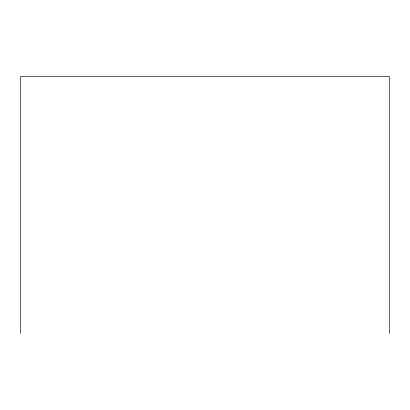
<?xml version="1.0" encoding="UTF-8"?>
<svg xmlns="http://www.w3.org/2000/svg" width="410" height="410" viewBox="0 0 410 410"><rect width="100%" height="100%" fill="white"/><g stroke="black" fill="none" stroke-linecap="round" stroke-linejoin="round"><path stroke-width="0.61" d="M389.5 333.453L389.5 76.547L20.5 76.547L20.5 333.453"/></g></svg>
